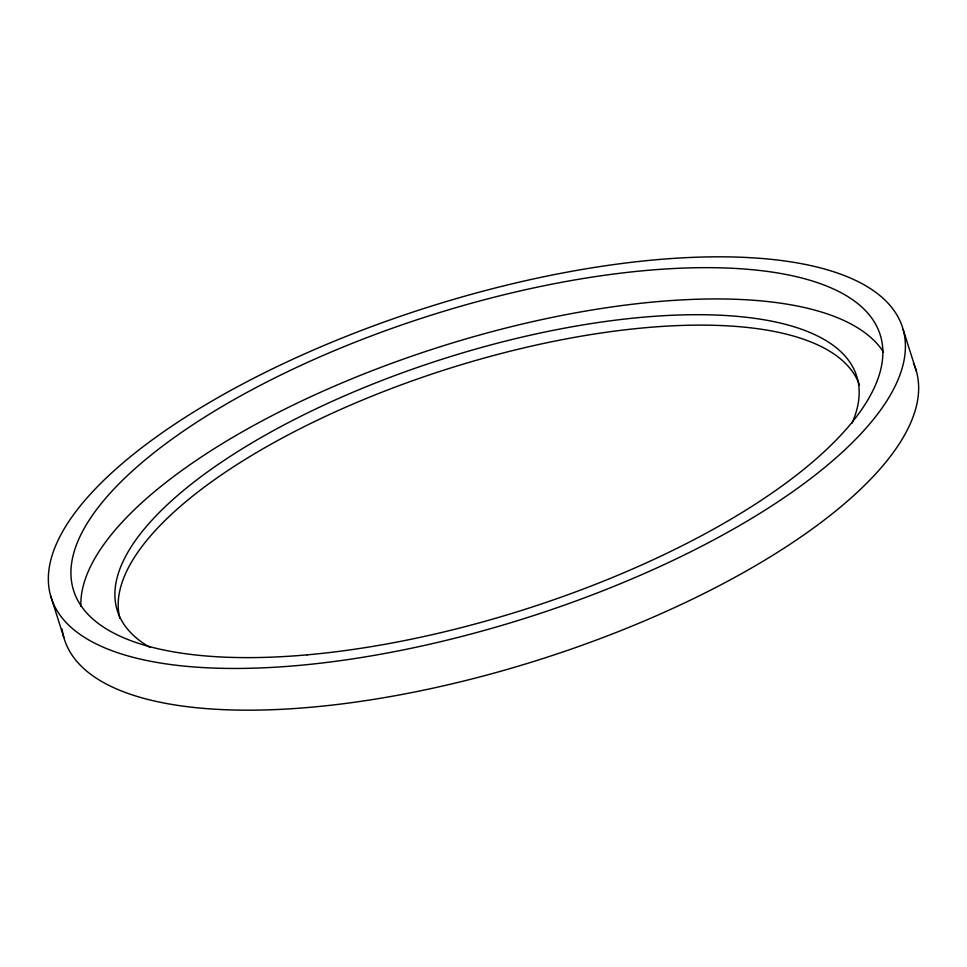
<?xml version="1.0" encoding="UTF-8"?>
<svg xmlns="http://www.w3.org/2000/svg" width="967" height="967" viewBox="0 0 967 967"><rect width="100%" height="100%" fill="white"/><g stroke="black" fill="none" stroke-linecap="round" stroke-linejoin="round"><path stroke-width="1.45" d="M903.142 329.505A446.597 162.952 -17.6 0 1 301.922 665.139A446.597 162.952 -17.6 0 1 225.589 393.267A446.597 162.952 -17.6 0 1 903.142 329.505L916.378 371.231M50.622 595.769L63.858 637.495M913.489 363.193A446.597 162.952 -17.6 0 1 534.183 661.319A446.597 162.952 -17.6 0 1 62.13 629.094M80.865 606.273A423.087 154.382 -17.6 0 1 440.65 346.609A423.087 154.382 -17.6 0 1 883.5 352.073M150.127 647.491A387.84 141.508 -17.6 0 1 442.149 359.204A387.84 141.508 -17.6 0 1 851.963 423.268M119.848 618.324A387.84 141.508 -17.6 0 1 449.329 368.403A387.84 141.508 -17.6 0 1 859.518 385.12M307.095 654.852A423.087 154.382 -17.6 0 0 881.142 338.148A423.087 154.382 -17.6 0 0 242.415 394.923A423.087 154.382 -17.6 0 0 307.095 654.852"/></g></svg>
